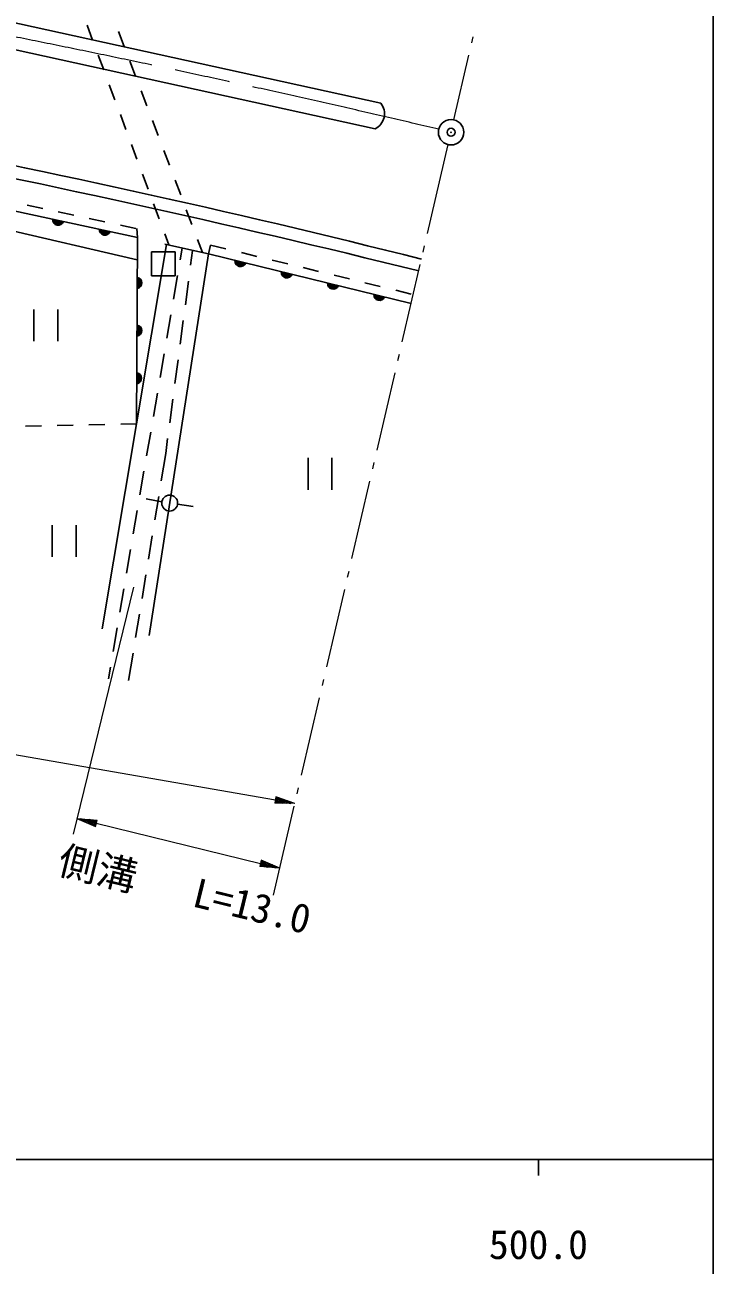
# Model space of a CAD drawing. Units: millimetres, scale not verified. Extents: x 40000 to 680000, y 20000 to 380000.
# Drawn here: x 535675 to 579000, y 198357 to 276412 of the extents above; entities that cross this region are included whole.
import ezdxf
from ezdxf.enums import TextEntityAlignment as Align

# ---------------------------------------------------------------- set-up
doc = ezdxf.new("R2010")
doc.units = ezdxf.units.MM
doc.header["$LTSCALE"] = 1000
doc.header["$PDMODE"] = 32
doc.header["$PDSIZE"] = 500
doc.linetypes.add('CHAIN', pattern=[18.5, 12, -1.5, 3.5, -1.5])
for name, color, linetype, lineweight in [('M-BGD', 7, 'Continuous', 25), ('M-BGD-HTXT', 7, 'Continuous', 13), ('M-BMK', 2, 'CHAIN', 13), ('M-BMK-ROW', 30, 'Continuous', 25), ('M-BMK-SRVR', 3, 'Continuous', 25), ('M-STR-HTXT', 7, 'Continuous', 13), ('M-STR-STR1', 1, 'Continuous', 25), ('M-STR-STRD', 7, 'Continuous', 25), ('M-TTL-BAND', 7, 'Continuous', 25)]:
    doc.layers.add(name, color=color, linetype=linetype, lineweight=lineweight)
doc.layers.add('M-OTRS', color=6, linetype='Continuous')
doc.styles.add('ＭＳ ゴシック', font='')
doc.styles.get('ＭＳ ゴシック').set_extended_font_data('MS Gothic')

msp = doc.modelspace()

# ---------------------------------------------------------------- linework, layer by layer
at = {"layer": 'M-BGD'}
for p, q in [((523978, 267053), (542759, 263033)), ((535824, 265065), (536802, 264855)), ((537780, 264646), (538757, 264437)), ((539735, 264227), (540713, 264018)), ((534065, 263636), (542754, 261619)), ((541691, 263809), (542669, 263600)), ((542725, 263588), (542759, 263033)), ((542714, 251305), (542759, 263033)), ((542714, 251305), (544592, 262592)), ((545585, 262366), (545457, 261619)), ((547363, 262553), (547226, 261993)), ((547363, 262553), (548335, 262316)), ((543499, 237975), (547226, 261993)), ((546233, 262219), (546108, 261277)), ((547226, 261993), (559995, 258876)), ((549306, 262078), (550277, 261841)), ((551249, 261604), (552220, 261367)), ((553192, 261130), (554163, 260892)), ((545288, 260634), (545035, 259155)), ((545977, 260286), (545780, 258799)), ((555135, 260655), (556106, 260418)), ((557078, 260181), (558049, 259944)), ((559021, 259706), (559992, 259469)), ((536246, 258502), (536246, 256502)), ((537746, 258502), (537746, 256502)), ((544866, 258170), (544612, 256691)), ((545649, 257807), (545452, 256320)), ((544443, 255706), (544189, 254227)), ((545321, 255329), (545124, 253842)), ((544020, 253242), (543767, 251763)), ((544993, 252850), (544796, 251363)), ((536716, 251181), (535716, 251160)), ((538715, 251222), (537715, 251201)), ((540715, 251263), (539715, 251243)), ((540539, 238412), (542714, 251305)), ((542714, 251305), (541715, 251284)), ((543598, 250778), (543344, 249299)), ((544665, 250372), (544541, 249430)), ((544541, 249430), (544261, 247718)), ((553503, 249157), (553503, 247157)), ((555003, 249157), (555003, 247157)), ((543175, 248314), (542921, 246835)), ((544100, 246731), (543859, 245251)), ((544301, 246402), (543316, 246575)), ((545288, 246241), (546277, 246090)), ((542752, 245850), (542499, 244371)), ((537405, 244928), (537405, 242928)), ((538905, 244928), (538905, 242928)), ((543698, 244264), (543456, 242784)), ((542330, 243386), (542076, 241907)), ((543295, 241797), (543054, 240316)), ((541907, 240922), (541653, 239443)), ((542892, 239329), (542651, 237849)), ((541484, 238458), (541231, 236979)), ((542490, 236862), (542211, 235151)), ((541062, 235994), (540934, 235247))]:
    msp.add_line(p, q, dxfattribs=at)
msp.add_circle((544794, 246316), 500, dxfattribs=at)
for centre, radius, start, end in [((537780, 264154), 354, 176.71812, 339.1233), ((537780, 264154), 283, 178.94216, 336.89926), ((537780, 264154), 212, 182.68848, 333.15293), ((537780, 264154), 142, 190.40021, 325.4412), ((537780, 264154), 100, 200.71788, 315.12354), ((537780, 264154), 100, 200.71788, 315.12354), ((540714, 263527), 354, 176.71812, 339.1233), ((540714, 263527), 283, 178.94216, 336.89926), ((540714, 263527), 212, 182.68848, 333.15293), ((540714, 263527), 142, 190.40021, 325.4412), ((540714, 263527), 100, 200.71788, 315.12354), ((540714, 263527), 100, 200.71788, 315.12354), ((549252, 261555), 354, 175.07634, 337.48151), ((549252, 261555), 283, 177.30037, 335.25747), ((549252, 261555), 212, 181.0467, 331.51115), ((549252, 261555), 142, 188.75843, 323.79942), ((549252, 261555), 100, 199.07609, 313.48176), ((549252, 261555), 100, 199.07609, 313.48176), ((552167, 260843), 354, 175.07634, 337.48151), ((552167, 260843), 283, 177.30037, 335.25747), ((552167, 260843), 212, 181.0467, 331.51115), ((552167, 260843), 142, 188.75843, 323.79942), ((552167, 260843), 100, 199.07609, 313.48176), ((552167, 260843), 100, 199.07609, 313.48176), ((542694, 260169), 354, 278.57801, 80.98319), ((542694, 260169), 283, 280.80205, 78.75915), ((542694, 260169), 212, 284.54838, 75.01283), ((542694, 260169), 142, 292.26011, 67.3011), ((542694, 260169), 100, 302.57777, 56.98343), ((542694, 260169), 100, 302.57777, 56.98343), ((555081, 260131), 354, 175.07634, 337.48151), ((555081, 260131), 283, 177.30037, 335.25747), ((555081, 260131), 212, 181.0467, 331.51115), ((555081, 260131), 142, 188.75843, 323.79942), ((555081, 260131), 100, 199.07609, 313.48176), ((555081, 260131), 100, 199.07609, 313.48176), ((557995, 259420), 354, 175.07634, 337.48151), ((557995, 259420), 283, 177.30037, 335.25747), ((557995, 259420), 212, 181.0467, 331.51115), ((557995, 259420), 142, 188.75843, 323.79942), ((557995, 259420), 100, 199.07609, 313.48176), ((557995, 259420), 100, 199.07609, 313.48176), ((542683, 257169), 354, 278.57801, 80.98319), ((542683, 257169), 283, 280.80205, 78.75915), ((542683, 257169), 212, 284.54838, 75.01283), ((542683, 257169), 142, 292.26011, 67.3011), ((542683, 257169), 100, 302.57777, 56.98343), ((542683, 257169), 100, 302.57777, 56.98343), ((542671, 254169), 354, 278.57801, 80.98319), ((542671, 254169), 283, 280.80205, 78.75915), ((542671, 254169), 212, 284.54838, 75.01283), ((542671, 254169), 142, 292.26011, 67.3011), ((542671, 254169), 100, 302.57777, 56.98343), ((542671, 254169), 100, 302.57777, 56.98343)]:
    msp.add_arc(centre, radius, start, end, dxfattribs=at)
at = {"layer": 'M-BGD-HTXT'}
for p, q in [((563809, 275273), (563900, 275663)), ((562683, 270432), (563628, 274494)), ((561018, 263274), (562321, 268873)), ((560747, 262106), (560837, 262495)), ((559433, 256456), (560565, 261326)), ((559161, 255288), (559251, 255677)), ((557847, 249638), (558980, 254508)), ((557575, 248470), (557666, 248859)), ((556261, 242820), (557394, 247690)), ((555989, 241652), (556080, 242041)), ((554675, 236002), (555808, 240872)), ((554403, 234833), (554494, 235223)), ((553089, 229184), (554222, 234054)), ((552818, 228015), (552908, 228405)), ((551334, 221637), (552636, 227236))]:
    msp.add_line(p, q, dxfattribs=at)
at = {"layer": 'M-BMK'}
msp.add_arc((383532, -483497), 774122, 76.69202, 83.93292, dxfattribs=at)
at = {"layer": 'M-BMK-ROW'}
for p, q in [((545140, 262125), (543640, 262125)), ((543640, 262125), (543640, 260625)), ((545140, 260625), (545140, 262125)), ((543640, 260625), (545140, 260625))]:
    msp.add_line(p, q, dxfattribs=at)
at = {"layer": 'M-BMK-SRVR'}
msp.add_circle((562502, 269652), 800, dxfattribs=at)
at = {"layer": 'M-OTRS'}
msp.add_point((562502, 269652), dxfattribs=at)
at = {"layer": 'M-STR-HTXT'}
for p, q in [((542515, 241031), (538720, 225488)), ((481839, 239781), (551447, 227631)), ((551483, 227836), (551411, 227426)), ((552678, 227416), (551411, 227426)), ((551664, 227424), (551418, 227467)), ((551425, 227508), (551918, 227422)), ((552171, 227420), (551432, 227549)), ((551440, 227590), (552425, 227418)), ((552678, 227416), (551447, 227631)), ((551454, 227672), (552439, 227500)), ((552200, 227584), (551461, 227713)), ((551468, 227754), (551961, 227668)), ((551722, 227752), (551475, 227795)), ((552678, 227416), (551483, 227836)), ((538958, 226459), (540122, 225961)), ((538958, 226459), (540221, 226365)), ((538958, 226459), (540172, 226163)), ((540162, 226122), (539191, 226360)), ((540182, 226203), (539210, 226441)), ((539463, 226422), (540192, 226244)), ((540202, 226284), (539716, 226403)), ((539969, 226384), (540211, 226325)), ((540122, 225961), (540221, 226365)), ((539423, 226260), (540152, 226082)), ((540142, 226042), (539656, 226160)), ((539889, 226060), (540132, 226001)), ((540172, 226163), (550506, 223640)), ((550555, 223842), (550457, 223437)), ((551720, 223343), (550457, 223437)), ((550709, 223419), (550466, 223478)), ((550476, 223518), (550962, 223400)), ((551215, 223381), (550486, 223559)), ((550496, 223599), (551468, 223362)), ((551720, 223343), (550506, 223640)), ((550516, 223680), (551487, 223443)), ((551254, 223543), (550526, 223721)), ((550536, 223761), (551021, 223643)), ((550788, 223742), (550546, 223802)), ((551720, 223343), (550555, 223842))]:
    msp.add_line(p, q, dxfattribs=at)
at = {"layer": 'M-STR-STR1'}
for p, q in [((539594, 276382), (539943, 275445)), ((541577, 275990), (541932, 275055)), ((540292, 274508), (540641, 273571)), ((542287, 274120), (542643, 273185)), ((540990, 272633), (541339, 271696)), ((542998, 272251), (543353, 271316)), ((541688, 270759), (542037, 269822)), ((543709, 270381), (544064, 269446)), ((542386, 268885), (542735, 267948)), ((544419, 268512), (544775, 267577)), ((543084, 267011), (543433, 266073)), ((545130, 266642), (545485, 265707)), ((543782, 265136), (544131, 264199)), ((545841, 264773), (546196, 263838)), ((544480, 263262), (544742, 262557)), ((544496, 262613), (547226, 261993)), ((546551, 262903), (546866, 262075))]:
    msp.add_line(p, q, dxfattribs=at)
at = {"layer": 'M-STR-STRD'}
for p, q in [((534485, 276663), (558078, 271473)), ((534155, 275055), (557725, 269871))]:
    msp.add_line(p, q, dxfattribs=at)
for centre, radius, start, end in [((395783, -401611), 682698, 76.04069, 82.29082), ((408119, -344165), 624739, 75.86878, 82.70928), ((557264, 270812), 1048, 296.09229, 39.09843)]:
    msp.add_arc(centre, radius, start, end, dxfattribs=at)
at = {"layer": 'M-TTL-BAND'}
for p, q in [((579000, 20000), (579000, 370000)), ((40000, 205000), (579000, 205000)), ((568000, 205000), (568000, 204000))]:
    msp.add_line(p, q, dxfattribs=at)

# ---------------------------------------------------------------- texts
at = {"layer": 'M-STR-HTXT', "style": 'ＭＳ ゴシック'}
msp.add_text('側溝   L=13.0', height=1833, rotation=346.279, dxfattribs=at).set_placement((545391, 220571), align=Align.BOTTOM_CENTER)
at = {"layer": 'M-TTL-BAND', "style": 'ＭＳ ゴシック'}
msp.add_text('500.0', height=1833, dxfattribs=at).set_placement((568000, 198195), align=Align.BOTTOM_CENTER)

doc.saveas('drawing.dxf')
